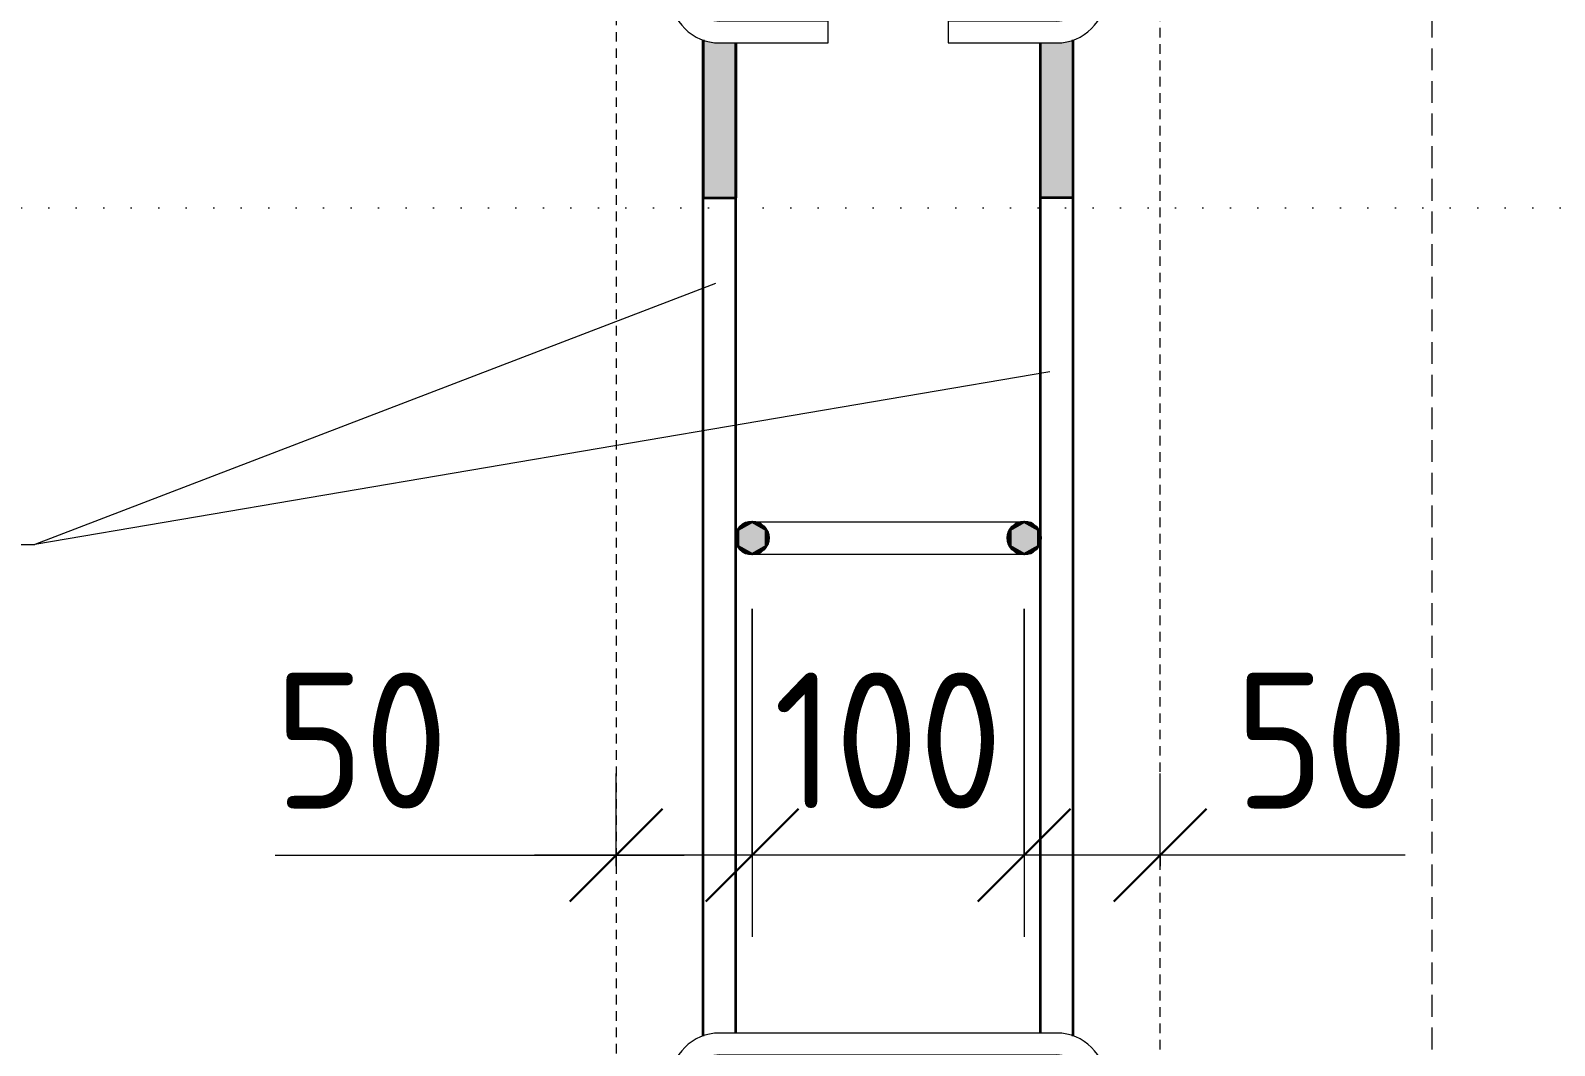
# Model space of a CAD drawing. Header units: millimetres. Extents: x -35194 to -15704, y -2621 to 78616.
# Drawn here: x -30695 to -30135, y 77188 to 77562 of the extents above; entities that cross this region are included whole.
import ezdxf

# ---------------------------------------------------------------- set-up
doc = ezdxf.new("R2010")
doc.units = ezdxf.units.MM
for name, pattern in [('01 Штриховая _4 мм_', [6, 3.5, -2.5]), ('01 Штриховая _8 мм_', [12, 8, -4]), ('04 Пунктир 10мм', [10, 0, -10])]:
    doc.linetypes.add(name, pattern=pattern)
for name, color, linetype, lineweight in [('AA_Dim', 7, 'Continuous', 9), ('AA_Dim-20', 7, 'Continuous', 9), ('AA_Oformlenie', 7, 'Continuous', 9), ('AA_Razrez', 7, 'Continuous', 9), ('AA_Vinoska', 7, 'Continuous', 9), ('KR_Armatura', 7, 'Continuous', 20), ('KR_Armatura_Tonkie', 7, 'Continuous', 20)]:
    doc.layers.add(name, color=color, linetype=linetype, lineweight=lineweight)
doc.layers.add('AF_Stena_Опалубка', color=7, linetype='Continuous', lineweight=20, true_color=0x0063c6)
doc.layers.add('KR_Fundament', color=7, linetype='Continuous', lineweight=20, true_color=0x804000)
doc.styles.add('ISOCPEUR_1', font='isocpeur.TTF', dxfattribs={"width": 0.9, "height": 50})
doc.dimstyles.new('00_Точн_3_знака__прозр_', dxfattribs={"dimscale": 304.8, "dimtxt": 50.137748, "dimasz": 0.111549, "dimexe": 0.098425, "dimexo": 0.065617, "dimgap": 0.006562, "dimtad": 1, "dimdec": 3, "dimrnd": 0.001, "dimdsep": 46, "dimtxsty": 'ISOCPEUR_1', "dimblk1": 'OBLIQUE', "dimblk2": 'OBLIQUE', "dimsah": 1, "dimcen": 0.09, "dimdle": 0.098425, "dimazin": 0, "dimtfac": 1, "dimtdec": 4, "dimtix": 1, "dimtmove": 0, "dimatfit": 3, "dimfxl": 1, "dimtvp": 1, "dimtolj": 1, "dimtzin": 0, "dimlwd": 18, "dimlwe": 18, "dimarcsym": 2})
doc.dimstyles.new('00_Точн_3_знака__прозр__1', dxfattribs={"dimscale": 304.8, "dimtxt": 50.137748, "dimasz": 0.111549, "dimexe": 0.098425, "dimexo": 0.065617, "dimgap": 0.006562, "dimtad": 1, "dimdec": 3, "dimrnd": 0.001, "dimdsep": 46, "dimtxsty": 'ISOCPEUR_1', "dimblk1": 'OBLIQUE', "dimblk2": 'OBLIQUE', "dimsah": 1, "dimcen": 0.09, "dimdle": 0.098425, "dimazin": 0, "dimtfac": 1, "dimtdec": 4, "dimtix": 1, "dimtmove": 1, "dimatfit": 3, "dimfxl": 1, "dimtvp": 1, "dimtolj": 1, "dimtzin": 0, "dimlwd": 18, "dimlwe": 18, "dimarcsym": 2})

# ---------------------------------------------------------------- blocks, each defined once
blk = doc.blocks.new('079_Шпилька _ЭлУзла_ - d8 А240-3872181-План армирования стен')
at = {"layer": 'AA_Oformlenie'}
for p, q in [((40, 18), (0, 18)), ((40, 10), (40, 18)), ((124, 18), (84, 18)), ((84, 18), (84, 10)), ((0, 10), (40, 10)), ((84, 10), (124, 10)), ((124, -10), (0, -10)), ((0, -18), (124, -18))]:
    blk.add_line(p, q, dxfattribs=at)
for centre, radius, start, end in [((0, 0), 18, 90, 270), ((124, 0), 18, 270, 90), ((0, 0), 10, 90, 270), ((124, 0), 10, 270, 90)]:
    blk.add_arc(centre, radius, start, end, dxfattribs=at)
blk = doc.blocks.new('DIMBLOCK18-План армирования стен')
at = {"layer": 'AA_Dim-20', "color": 30, "lineweight": 30, "true_color": 0xff8000, "transparency": 16777216}
for p, q in [((-29939.27, 77775), (-29956.27, 77792)), ((-29939.27, 77775), (-29922.27, 77758)), ((-29939.27, 76775), (-29956.27, 76792)), ((-29939.27, 76775), (-29922.27, 76758)), ((-29939.27, 76585), (-29956.27, 76602)), ((-29939.27, 76585), (-29922.27, 76568))]:
    blk.add_line(p, q, dxfattribs=at)
at = {"layer": 'AA_Dim-20', "color": 30, "lineweight": 18, "true_color": 0xff8000, "transparency": 16777216}
for p, q in [((-29939.27, 77775), (-30304.06, 77775)), ((-29939.27, 77775), (-29939.27, 76775)), ((-29939.27, 77775), (-29909.27, 77775)), ((-29939.27, 76775), (-30304.06, 76775)), ((-29939.27, 76775), (-29909.27, 76775)), ((-29939.27, 76585), (-30304.06, 76585)), ((-29939.27, 76585), (-29909.27, 76585))]:
    blk.add_line(p, q, dxfattribs=at)
at = {"layer": 'AA_Dim-20', "color": 0, "lineweight": 18, "transparency": 16777216, "insert": (-30006.41, 77123.64), "char_height": 50, "width": 363.2622, "attachment_point": 1, "rotation": 90, "line_spacing_factor": 1.135194, "style": 'ISOCPEUR_1'}
blk.add_mtext('5х200=1000', dxfattribs=at)
blk = doc.blocks.new('_None')
blk = doc.blocks.new('DIMBLOCK25-План армирования стен')
at = {"layer": 'AA_Dim-20', "color": 30, "lineweight": 18, "true_color": 0xff8000, "transparency": 16777216}
for p, q in [((-30330.06, 77349), (-30330.06, 77228.41)), ((-30330.06, 77258.41), (-30330.06, 77349)), ((-30280.06, 77254.37), (-30280.06, 77288.41)), ((-30250.06, 77258.41), (-30330.06, 77258.41)), ((-30272.43, 77258.41), (-30305.06, 77258.41)), ((-30280.06, 77258.41), (-30280.06, 77254.37)), ((-30189.99, 77258.41), (-30272.43, 77258.41))]:
    blk.add_line(p, q, dxfattribs=at)
at = {"layer": 'AA_Dim-20', "color": 30, "lineweight": 30, "true_color": 0xff8000, "transparency": 16777216}
for p, q in [((-30330.06, 77258.41), (-30313.06, 77275.41)), ((-30280.06, 77258.41), (-30263.06, 77275.41)), ((-30330.06, 77258.41), (-30347.06, 77241.41)), ((-30280.06, 77258.41), (-30297.06, 77241.41))]:
    blk.add_line(p, q, dxfattribs=at)
at = {"layer": 'AA_Dim-20', "color": 0, "lineweight": 18, "transparency": 16777216, "insert": (-30252.43, 77325.55), "char_height": 50, "width": 74.9228, "attachment_point": 1, "line_spacing_factor": 1.135194, "style": 'ISOCPEUR_1'}
blk.add_mtext('50', dxfattribs=at)
blk = doc.blocks.new('_Oblique')
at = {"color": 0, "linetype": 'ByBlock', "lineweight": -2}
blk.add_line((-0.5, -0.5), (0.5, 0.5), dxfattribs=at)
blk = doc.blocks.new('DIMBLOCK26-План армирования стен')
at = {"layer": 'AA_Dim-20', "color": 30, "lineweight": 18, "true_color": 0xff8000, "transparency": 16777216}
for p, q in [((-30430.06, 77349), (-30430.06, 77228.41)), ((-30430.06, 77258.41), (-30430.06, 77349)), ((-30330.06, 77349), (-30330.06, 77228.41)), ((-30330.06, 77258.41), (-30330.06, 77349)), ((-30330.06, 77258.41), (-30430.06, 77258.41))]:
    blk.add_line(p, q, dxfattribs=at)
at = {"layer": 'AA_Dim-20', "color": 30, "lineweight": 30, "true_color": 0xff8000, "transparency": 16777216}
for p, q in [((-30430.06, 77258.41), (-30413.06, 77275.41)), ((-30330.06, 77258.41), (-30313.06, 77275.41)), ((-30430.06, 77258.41), (-30447.06, 77241.41)), ((-30330.06, 77258.41), (-30347.06, 77241.41))]:
    blk.add_line(p, q, dxfattribs=at)
at = {"layer": 'AA_Dim-20', "color": 0, "lineweight": 18, "transparency": 16777216, "insert": (-30422.16, 77325.55), "char_height": 50, "width": 101.0323, "attachment_point": 1, "line_spacing_factor": 1.135194, "style": 'ISOCPEUR_1'}
blk.add_mtext('100', dxfattribs=at)
blk = doc.blocks.new('DIMBLOCK27-План армирования стен')
at = {"layer": 'AA_Dim-20', "color": 30, "lineweight": 18, "true_color": 0xff8000, "transparency": 16777216}
for p, q in [((-30430.06, 77349), (-30430.06, 77228.41)), ((-30430.06, 77258.41), (-30430.06, 77349)), ((-30480.06, 77254.37), (-30480.06, 77288.41)), ((-30605.4, 77258.41), (-30522.96, 77258.41)), ((-30522.96, 77258.41), (-30455.06, 77258.41)), ((-30430.06, 77258.41), (-30510.06, 77258.41)), ((-30480.06, 77258.41), (-30480.06, 77254.37))]:
    blk.add_line(p, q, dxfattribs=at)
at = {"layer": 'AA_Dim-20', "color": 30, "lineweight": 30, "true_color": 0xff8000, "transparency": 16777216}
for p, q in [((-30480.06, 77258.41), (-30463.06, 77275.41)), ((-30430.06, 77258.41), (-30413.06, 77275.41)), ((-30480.06, 77258.41), (-30497.06, 77241.41)), ((-30430.06, 77258.41), (-30447.06, 77241.41))]:
    blk.add_line(p, q, dxfattribs=at)
at = {"layer": 'AA_Dim-20', "color": 0, "lineweight": 18, "transparency": 16777216, "insert": (-30605.4, 77325.55), "char_height": 50, "width": 74.9228, "attachment_point": 1, "line_spacing_factor": 1.135194, "style": 'ISOCPEUR_1'}
blk.add_mtext('50', dxfattribs=at)
blk = doc.blocks.new('042_М_Арматуры - Диам длина поз _ Шаг-2260295-План армирования стен')
at = {"layer": 'AA_Vinoska'}
blk.add_line((-7, 0), (7, 0), dxfattribs=at)

msp = doc.modelspace()

# ---------------------------------------------------------------- hatches: boundary and pattern name
at = {"layer": 'KR_Armatura', "lineweight": 35}
h = msp.add_hatch(color=256, dxfattribs=at)
edge = h.paths.add_edge_path()
edge.add_arc((-30430.0616, 77375), 6, 0, 360)
for points in [[(-30430.0616, 77369), (-30424.8655, 77372), (-30424.8655, 77378), (-30430.0616, 77381), (-30435.2578, 77378), (-30435.2578, 77372)], [(-30330.0616, 77369), (-30324.8655, 77372), (-30324.8655, 77378), (-30330.0616, 77381), (-30335.2578, 77378), (-30335.2578, 77372)]]:
    msp.add_hatch(color=256, dxfattribs=at).paths.add_polyline_path(points)
h = msp.add_hatch(color=256, dxfattribs=at)
edge = h.paths.add_edge_path()
edge.add_arc((-30330.0616, 77375), 6, 0, 360)
at = {"layer": 'KR_Armatura_Tonkie'}
h = msp.add_hatch(color=256, dxfattribs=at)
h.paths.add_polyline_path([(-30436.0616, 77500), (-30436.0616, 77557), (-30442.0616, 77557), (-30447.0616, 77557.7547), (-30448.0616, 77558.1689), (-30448.0616, 77500)])
h.paths.add_polyline_path([(-30436.0616, 77565), (-30436.0616, 77585), (-30442.0616, 77585), (-30444.6498, 77584.6593), (-30447.0616, 77583.6603), (-30448.0616, 77582.8929), (-30448.0616, 77567.1071), (-30446.7204, 77566.1984), (-30444.6498, 77565.3407), (-30442.0616, 77565)])
h.paths.add_polyline_path([(-30448.0616, 77591.8311), (-30446.7204, 77592.3867), (-30442.0616, 77593), (-30436.0616, 77593), (-30436.0616, 77958), (-30448.0616, 77958), (-30448.0616, 77592.3867)])
h = msp.add_hatch(color=256, dxfattribs=at)
h.paths.add_polyline_path([(-30324.0616, 77500), (-30312.0616, 77500), (-30312.0616, 77558.1689), (-30313.4029, 77557.6133), (-30318.0616, 77557), (-30324.0616, 77557), (-30324.0616, 77545.3983)])
h.paths.add_polyline_path([(-30324.0616, 77565), (-30318.0616, 77565), (-30315.4075, 77565.3681), (-30313.0616, 77566.3397), (-30312.0616, 77567.1071), (-30312.0616, 77582.8929), (-30313.4029, 77583.8016), (-30315.4734, 77584.6593), (-30318.0616, 77585), (-30324.0616, 77585), (-30324.0616, 77565.3407)])
h.paths.add_polyline_path([(-30312.0616, 77591.8311), (-30312.0616, 77958), (-30324.0616, 77958), (-30324.0616, 77593), (-30318.0616, 77593), (-30313.0616, 77592.2453)])

# ---------------------------------------------------------------- linework, layer by layer
at = {"layer": 'AA_Razrez', "color": 7, "linetype": '04 Пунктир 10мм', "true_color": 0xffffff}
msp.add_line((-29617.9501, 77496.3546), (-34821.7955, 77496.3546), dxfattribs=at)
at = {"layer": 'AA_Vinoska'}
for p in [(-30443.5316, 77468.5187), (-30320.6873, 77436.0569)]:
    msp.add_line(p, (-30693.7124, 77372.6325), dxfattribs=at)
at = {"layer": 'AF_Stena_Опалубка', "linetype": '01 Штриховая _4 мм_'}
for p, q in [((-30280.0616, 76335), (-30280.0616, 78025)), ((-30480.0616, 77825), (-30480.0616, 76535))]:
    msp.add_line(p, q, dxfattribs=at)
at = {"layer": 'KR_Armatura', "lineweight": 35}
for p, q in [((-30430.0616, 77381), (-30435.2578, 77378)), ((-30424.8655, 77378), (-30430.0616, 77381)), ((-30330.0616, 77381), (-30335.2578, 77378)), ((-30324.8655, 77378), (-30330.0616, 77381)), ((-30435.2578, 77378), (-30435.2578, 77372)), ((-30424.8655, 77372), (-30424.8655, 77378)), ((-30335.2578, 77378), (-30335.2578, 77372)), ((-30324.8655, 77372), (-30324.8655, 77378)), ((-30435.2578, 77372), (-30430.0616, 77369)), ((-30430.0616, 77369), (-30424.8655, 77372)), ((-30335.2578, 77372), (-30330.0616, 77369)), ((-30330.0616, 77369), (-30324.8655, 77372))]:
    msp.add_line(p, q, dxfattribs=at)
for centre in [(-30430.0616, 77375), (-30330.0616, 77375)]:
    msp.add_circle(centre, 6, dxfattribs=at)
at = {"layer": 'KR_Armatura_Tonkie', "lineweight": 35}
for p, q in [((-30448.0616, 77191.8311), (-30448.0616, 77558.1689)), ((-30448.0616, 77558.1689), (-30448.0616, 77500)), ((-30436.0616, 77193), (-30436.0616, 77557)), ((-30436.0616, 77557), (-30436.0616, 77500)), ((-30324.0616, 77193), (-30324.0616, 77557)), ((-30324.0616, 77500), (-30324.0616, 77557)), ((-30312.0616, 77191.8311), (-30312.0616, 77558.1689)), ((-30312.0616, 77500), (-30312.0616, 77558.1689)), ((-30448.0616, 77500), (-30436.0616, 77500)), ((-30312.0616, 77500), (-30324.0616, 77500))]:
    msp.add_line(p, q, dxfattribs=at)
at = {"layer": 'KR_Armatura_Tonkie'}
for p, q in [((-30430.0616, 77381), (-30394.0616, 77381)), ((-30394.0616, 77381), (-30366.0616, 77381)), ((-30366.0616, 77381), (-30330.0616, 77381)), ((-30430.0616, 77369), (-30394.0616, 77369)), ((-30394.0616, 77369), (-30366.0616, 77369)), ((-30366.0616, 77369), (-30330.0616, 77369))]:
    msp.add_line(p, q, dxfattribs=at)
for centre, start, end in [((-30430.0616, 77375), 90, 270), ((-30330.0616, 77375), 270, 90)]:
    msp.add_arc(centre, 6, start, end, dxfattribs=at)
at = {"layer": 'KR_Fundament', "linetype": '01 Штриховая _8 мм_'}
msp.add_line((-30180.0616, 76335), (-30180.0616, 78125), dxfattribs=at)

# ---------------------------------------------------------------- block references
at = {"layer": 'AA_Oformlenie', "rotation": 180}
for p in [(-30318.0616, 77575), (-30318.0616, 77175)]:
    msp.add_blockref('079_Шпилька _ЭлУзла_ - d8 А240-3872181-План армирования стен', p, dxfattribs=at)
at = {"layer": 'AA_Vinoska', "xscale": 19.99999999999999, "yscale": 19.99999999999999, "zscale": 19.99999999999999}
msp.add_blockref('042_М_Арматуры - Диам длина поз _ Шаг-2260295-План армирования стен', (-30833.7124, 77372.6325), dxfattribs=at)

# ---------------------------------------------------------------- dimensions: what is measured, and where the dimension line sits
at = {"layer": 'AA_Dim', "color": 30, "lineweight": 18, "true_color": 0xff8000}
dim = msp.add_linear_dim(base=(-29939.2709, 76775), p1=(-30324.0616, 77775), p2=(-30324.0616, 76775), angle=90, text='5х200=1000', dimstyle='00_Точн_3_знака__прозр_', override={"dimpost": '<>', "dimblk1": 'None', "dimblk2": 'None', "dimsah": 1, "dimfxl": 1000}, dxfattribs=at)
dim.commit()
dim.dimension.update_dxf_attribs({"geometry": 'DIMBLOCK18-План армирования стен', "text_midpoint": (-29966.2709, 77275)})
for base, p1, p2, picture, middle in [((-30480.0616, 77258.4118), (-30430.0616, 77369), (-30480.0616, 77234.3701), 'DIMBLOCK27-План армирования стен', (-30567.9341, 77292.2144)), ((-30330.0616, 77258.4118), (-30280.0616, 77234.3701), (-30330.0616, 77369), 'DIMBLOCK25-План армирования стен', (-30214.9661, 77292.2144))]:
    dim = msp.add_linear_dim(base=base, p1=p1, p2=p2, dimstyle='00_Точн_3_знака__прозр__1', override={"dimpost": '<>', "dimfxl": 143.614762}, dxfattribs=at)
    dim.commit()
    dim.dimension.update_dxf_attribs({"geometry": picture, "text_midpoint": middle, "dimtype": 160})
dim = msp.add_linear_dim(base=(-30430.0616, 77258.4118), p1=(-30330.0616, 77369), p2=(-30430.0616, 77369), dimstyle='00_Точн_3_знака__прозр_', override={"dimpost": '<>', "dimfxl": 100}, dxfattribs=at)
dim.commit()
dim.dimension.update_dxf_attribs({"geometry": 'DIMBLOCK26-План армирования стен', "text_midpoint": (-30380.0616, 77285.4118)})

doc.saveas('drawing.dxf')
